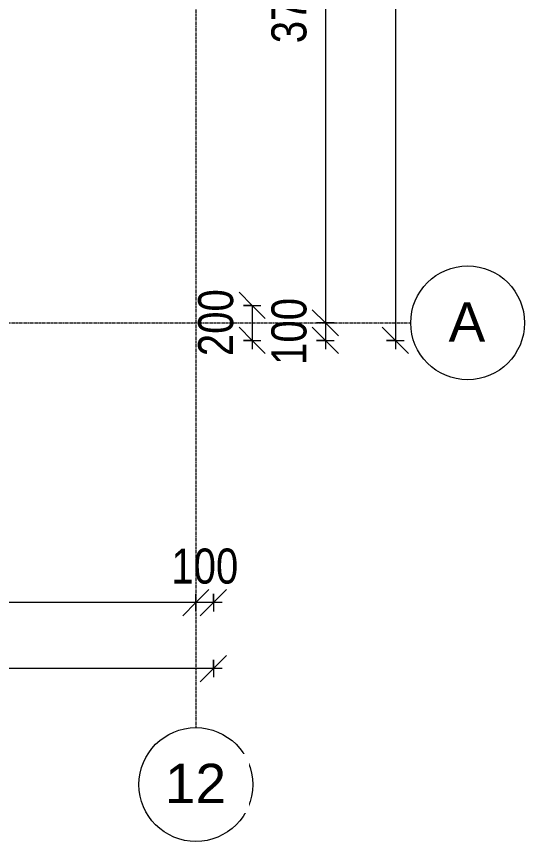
# Model space of a CAD drawing. Header units: millimetres. Extents: x -13951 to 24706, y -4881 to 8681.
# Drawn here: x 11818 to 14721, y -4881 to -171 of the extents above; entities that cross this region are included whole.
import ezdxf

# ---------------------------------------------------------------- set-up
doc = ezdxf.new("R2010")
doc.units = ezdxf.units.MM
doc.linetypes.add('Grid Line', pattern=[22.225, 12.7, -3.175, 3.175, -3.175])
for name, color, linetype, lineweight in [('A-ANNO-DIMS', 211, 'Continuous', 9), ('A-ANNO-DIMS-50', 211, 'Continuous', 9), ('S-GRID', 1, 'Continuous', 9), ('S-GRID-IDEN', 1, 'Continuous', 9)]:
    doc.layers.add(name, color=color, linetype=linetype, lineweight=lineweight)
doc.styles.add('Arial Narrow_2', font='ARIALN.TTF', dxfattribs={"height": 200})
doc.styles.add('Arial_1', font='arial.ttf', dxfattribs={"height": 225})
doc.dimstyles.new('dimension_line_3MM', dxfattribs={"dimscale": 304.8, "dimtxt": 204.686195, "dimasz": 0.492126, "dimexe": 0.164042, "dimexo": 0.0625, "dimgap": 0.164042, "dimtad": 1, "dimdec": 0, "dimrnd": 10, "dimzin": 0, "dimdsep": 46, "dimtxsty": 'Arial Narrow_2', "dimblk1": 'OBLIQUE', "dimblk2": 'OBLIQUE', "dimsah": 1, "dimcen": 0.09, "dimdle": 0.164042, "dimazin": 0, "dimtfac": 1, "dimtdec": 4, "dimtix": 1, "dimtmove": 0, "dimatfit": 3, "dimfxl": 0.164042, "dimfxlon": 1, "dimtvp": 1, "dimtolj": 1, "dimtzin": 0, "dimarcsym": 2})

# ---------------------------------------------------------------- blocks, each defined once
blk = doc.blocks.new('Grid - M_Grid Head - Circle-24584-BLOCKWORK RF PLAN')
at = {"layer": 'S-GRID-IDEN'}
blk.add_circle((0, 0), 6.5, dxfattribs=at)
blk = doc.blocks.new('DIMBLOCK4-BLOCKWORK RF PLAN')
at = {"layer": 'A-ANNO-DIMS-50', "lineweight": 18, "transparency": 16777216}
for p, q in [((13583, 1779.8), (13508, 1854.8)), ((13583, 1779.8), (13658, 1704.8)), ((13583, -1920.2), (13508, -1845.2)), ((13583, -1920.2), (13658, -1995.2))]:
    blk.add_line(p, q, dxfattribs=at)
at = {"layer": 'A-ANNO-DIMS-50', "transparency": 16777216}
for p, q in [((13633, 1779.8), (13533, 1779.8)), ((13583, 1779.8), (13583, -1920.2)), ((13583, 1779.8), (13633, 1779.8)), ((13633, -1920.2), (13533, -1920.2)), ((13583, -1920.2), (13633, -1920.2))]:
    blk.add_line(p, q, dxfattribs=at)
at = {"layer": 'A-ANNO-DIMS-50', "color": 0, "transparency": 16777216, "insert": (13274.5, -323.6), "char_height": 200, "width": 608.21, "attachment_point": 1, "rotation": 90, "line_spacing_factor": 0.974696, "style": 'Arial Narrow_2'}
blk.add_mtext('3700', dxfattribs=at)
blk = doc.blocks.new('_Oblique')
at = {"color": 0, "linetype": 'ByBlock', "lineweight": -2}
blk.add_line((-0.5, -0.5), (0.5, 0.5), dxfattribs=at)
blk = doc.blocks.new('DIMBLOCK5-BLOCKWORK RF PLAN')
at = {"layer": 'A-ANNO-DIMS-50', "lineweight": 18, "transparency": 16777216}
for p, q in [((13583, -1920.2), (13508, -1845.2)), ((13583, -1920.2), (13658, -1995.2)), ((13583, -2020.2), (13508, -1945.2)), ((13583, -2020.2), (13658, -2095.2))]:
    blk.add_line(p, q, dxfattribs=at)
at = {"layer": 'A-ANNO-DIMS-50', "transparency": 16777216}
for p, q in [((13633, -1920.2), (13533, -1920.2)), ((13583, -1920.2), (13583, -2070.2)), ((13583, -1920.2), (13633, -1920.2)), ((13533, -2020.2), (13633, -2020.2)), ((13583, -2020.2), (13533, -2020.2))]:
    blk.add_line(p, q, dxfattribs=at)
at = {"layer": 'A-ANNO-DIMS-50', "color": 0, "transparency": 16777216, "insert": (13274.5, -2160.3), "char_height": 200, "width": 456.158, "attachment_point": 1, "rotation": 90, "line_spacing_factor": 0.974696, "style": 'Arial Narrow_2'}
blk.add_mtext('100', dxfattribs=at)
blk = doc.blocks.new('DIMBLOCK11-BLOCKWORK RF PLAN')
at = {"layer": 'A-ANNO-DIMS-50', "lineweight": 18, "transparency": 16777216}
for p, q in [((13983, 5979.8), (13908, 6054.8)), ((13983, 5979.8), (14058, 5904.8)), ((13983, -2020.2), (13908, -1945.2)), ((13983, -2020.2), (14058, -2095.2))]:
    blk.add_line(p, q, dxfattribs=at)
at = {"layer": 'A-ANNO-DIMS-50', "transparency": 16777216}
for p, q in [((13983, 6029.8), (13983, -2070.2)), ((13933, 5979.8), (14033, 5979.8)), ((13983, 5979.8), (13933, 5979.8)), ((13933, -2020.2), (14033, -2020.2)), ((13983, -2020.2), (13933, -2020.2))]:
    blk.add_line(p, q, dxfattribs=at)
at = {"layer": 'A-ANNO-DIMS-50', "color": 0, "transparency": 16777216, "insert": (13674.5, 1726.4), "char_height": 200, "width": 608.21, "attachment_point": 1, "rotation": 90, "line_spacing_factor": 0.974696, "style": 'Arial Narrow_2'}
blk.add_mtext('8000', dxfattribs=at)
blk = doc.blocks.new('DIMBLOCK13-BLOCKWORK RF PLAN')
at = {"layer": 'A-ANNO-DIMS-50', "lineweight": 18, "transparency": 16777216}
for p, q in [((12842.8, -3517.5), (12917.8, -3442.5)), ((12943.2, -3517.5), (13018.2, -3442.5)), ((12842.8, -3517.5), (12767.8, -3592.5)), ((12943.2, -3517.5), (12868.2, -3592.5))]:
    blk.add_line(p, q, dxfattribs=at)
at = {"layer": 'A-ANNO-DIMS-50', "transparency": 16777216}
for p, q in [((12842.8, -3567.5), (12842.8, -3467.5)), ((12943.2, -3467.5), (12943.2, -3567.5)), ((12943.2, -3517.5), (12943.2, -3467.5)), ((12993.2, -3517.5), (12842.8, -3517.5)), ((12842.8, -3517.5), (12842.8, -3567.5))]:
    blk.add_line(p, q, dxfattribs=at)
at = {"layer": 'A-ANNO-DIMS-50', "color": 0, "transparency": 16777216, "insert": (12702.9, -3209), "char_height": 200, "width": 456.158, "attachment_point": 1, "line_spacing_factor": 0.974696, "style": 'Arial Narrow_2'}
blk.add_mtext('100', dxfattribs=at)
blk = doc.blocks.new('DIMBLOCK14-BLOCKWORK RF PLAN')
at = {"layer": 'A-ANNO-DIMS-50', "lineweight": 18, "transparency": 16777216}
for p, q in [((10143.2, -3517.5), (10218.2, -3442.5)), ((12842.8, -3517.5), (12917.8, -3442.5)), ((10143.2, -3517.5), (10068.2, -3592.5)), ((12842.8, -3517.5), (12767.8, -3592.5))]:
    blk.add_line(p, q, dxfattribs=at)
at = {"layer": 'A-ANNO-DIMS-50', "transparency": 16777216}
for p, q in [((10143.2, -3467.5), (10143.2, -3567.5)), ((10143.2, -3517.5), (10143.2, -3467.5)), ((12842.8, -3567.5), (12842.8, -3467.5)), ((12842.8, -3517.5), (10143.2, -3517.5)), ((12842.8, -3517.5), (12842.8, -3567.5))]:
    blk.add_line(p, q, dxfattribs=at)
at = {"layer": 'A-ANNO-DIMS-50', "color": 0, "transparency": 16777216, "insert": (11239.6, -3209), "char_height": 200, "width": 608.21, "attachment_point": 1, "line_spacing_factor": 0.974696, "style": 'Arial Narrow_2'}
blk.add_mtext('2700', dxfattribs=at)
blk = doc.blocks.new('DIMBLOCK28-BLOCKWORK RF PLAN')
at = {"layer": 'A-ANNO-DIMS-50', "lineweight": 18, "transparency": 16777216}
for p, q in [((-12056.8, -3894.1), (-11981.8, -3819.1)), ((12943.2, -3894.1), (13018.2, -3819.1)), ((-12056.8, -3894.1), (-12131.8, -3969.1)), ((12943.2, -3894.1), (12868.2, -3969.1))]:
    blk.add_line(p, q, dxfattribs=at)
at = {"layer": 'A-ANNO-DIMS-50', "transparency": 16777216}
for p, q in [((-12056.8, -3844.1), (-12056.8, -3944.1)), ((-12056.8, -3894.1), (-12056.8, -3844.1)), ((12943.2, -3844.1), (12943.2, -3944.1)), ((12943.2, -3894.1), (12943.2, -3844.1)), ((12993.2, -3894.1), (-12106.8, -3894.1))]:
    blk.add_line(p, q, dxfattribs=at)
at = {"layer": 'A-ANNO-DIMS-50', "color": 0, "transparency": 16777216, "insert": (126.4, -3585.6), "char_height": 200, "width": 760.263, "attachment_point": 1, "line_spacing_factor": 0.974696, "style": 'Arial Narrow_2'}
blk.add_mtext('25000', dxfattribs=at)
blk = doc.blocks.new('DIMBLOCK124-BLOCKWORK RF PLAN')
at = {"layer": 'A-ANNO-DIMS-50', "lineweight": 18, "transparency": 16777216}
for p, q in [((13164.4, -1820.2), (13089.4, -1745.2)), ((13164.4, -1820.2), (13239.4, -1895.2)), ((13164.4, -2020.2), (13089.4, -1945.2)), ((13164.4, -2020.2), (13239.4, -2095.2))]:
    blk.add_line(p, q, dxfattribs=at)
at = {"layer": 'A-ANNO-DIMS-50', "transparency": 16777216}
for p, q in [((13114.4, -1820.2), (13214.4, -1820.2)), ((13164.4, -1820.2), (13114.4, -1820.2)), ((13164.4, -1820.2), (13164.4, -2070.2)), ((13114.4, -2020.2), (13214.4, -2020.2)), ((13164.4, -2020.2), (13114.4, -2020.2))]:
    blk.add_line(p, q, dxfattribs=at)
at = {"layer": 'A-ANNO-DIMS-50', "color": 0, "transparency": 16777216, "insert": (12855.9, -2110.3), "char_height": 200, "width": 456.158, "attachment_point": 1, "rotation": 90, "line_spacing_factor": 0.974696, "style": 'Arial Narrow_2'}
blk.add_mtext('200', dxfattribs=at)

msp = doc.modelspace()

# ---------------------------------------------------------------- linework, layer by layer
at = {"layer": 'S-GRID', "linetype": 'Grid Line'}
for p, q in [((12842.8, 7845.7), (12842.8, -4231.5)), ((-13301, -1920.2), (14070.8, -1920.2))]:
    msp.add_line(p, q, dxfattribs=at)

# ---------------------------------------------------------------- block references
at = {"layer": 'S-GRID-IDEN', "xscale": 49.99999999999998, "yscale": 49.99999999999998, "zscale": 49.99999999999998}
for p, rotation in [((14395.8, -1920.2), 269.9999999999996), ((12842.8, -4556.5), 180)]:
    msp.add_blockref('Grid - M_Grid Head - Circle-24584-BLOCKWORK RF PLAN', p, dxfattribs=dict(at, rotation=rotation))

# ---------------------------------------------------------------- dimensions: what is measured, and where the dimension line sits
at = {"layer": 'A-ANNO-DIMS'}
for base, p1, p2, override, picture, middle in [((13983, -2020.2), (13933, 5979.8), (13933, -2020.2), {"dimpost": '<>', "dimfxl": 8000}, 'DIMBLOCK11-BLOCKWORK RF PLAN', (13830.9, 1979.8)), ((13583, -1920.2), (13633, 1779.8), (13633, -1920.2), {"dimpost": '<>', "dimfxl": 3700}, 'DIMBLOCK4-BLOCKWORK RF PLAN', (13430.9, -70.2)), ((13164.4, -2020.2), (13114.4, -1820.2), (13114.4, -2020.2), {"dimpost": '<>', "dimfxl": 200}, 'DIMBLOCK124-BLOCKWORK RF PLAN', (13012.2, -1920.2)), ((13583, -2020.2), (13633, -1920.2), (13533, -2020.2), {"dimpost": '<>', "dimfxl": 141.421356}, 'DIMBLOCK5-BLOCKWORK RF PLAN', (13430.9, -1970.2))]:
    dim = msp.add_linear_dim(base=base, p1=p1, p2=p2, angle=90, dimstyle='dimension_line_3MM', override=override, dxfattribs=at)
    dim.commit()
    dim.dimension.update_dxf_attribs({"geometry": picture, "text_midpoint": middle})
for base, p1, p2, override, picture, middle in [((10143.2, -3517.5), (12842.8, -3567.5), (10143.2, -3467.5), {"dimpost": '<>', "dimfxl": 2701.42906}, 'DIMBLOCK14-BLOCKWORK RF PLAN', (11493, -3365.3)), ((12842.8, -3517.5), (12943.2, -3467.5), (12842.8, -3567.5), {"dimpost": '<>', "dimfxl": 141.720386}, 'DIMBLOCK13-BLOCKWORK RF PLAN', (12893, -3365.3)), ((-12056.8, -3894.1), (12943.2, -3844.1), (-12056.8, -3844.1), {"dimpost": '<>', "dimfxl": 25000}, 'DIMBLOCK28-BLOCKWORK RF PLAN', (443.2, -3742))]:
    dim = msp.add_linear_dim(base=base, p1=p1, p2=p2, dimstyle='dimension_line_3MM', override=override, dxfattribs=at)
    dim.commit()
    dim.dimension.update_dxf_attribs({"geometry": picture, "text_midpoint": middle})

# ---------------------------------------------------------------- next in the draw order: texts
at = {"layer": 'S-GRID-IDEN', "char_height": 225, "attachment_point": 1, "style": 'Arial_1', "bg_fill": 3, "box_fill_scale": 1.25, "bg_fill_color": 256, "bg_fill_true_color": 13158600, "bg_fill_transparency": 0}
for s, insert, width in [('A', (14287, -1802.6), 256.54), ('12', (12665.9, -4437.6), 424.894)]:
    msp.add_mtext(s, dxfattribs=dict(at, insert=insert, width=width))

doc.saveas('drawing.dxf')
